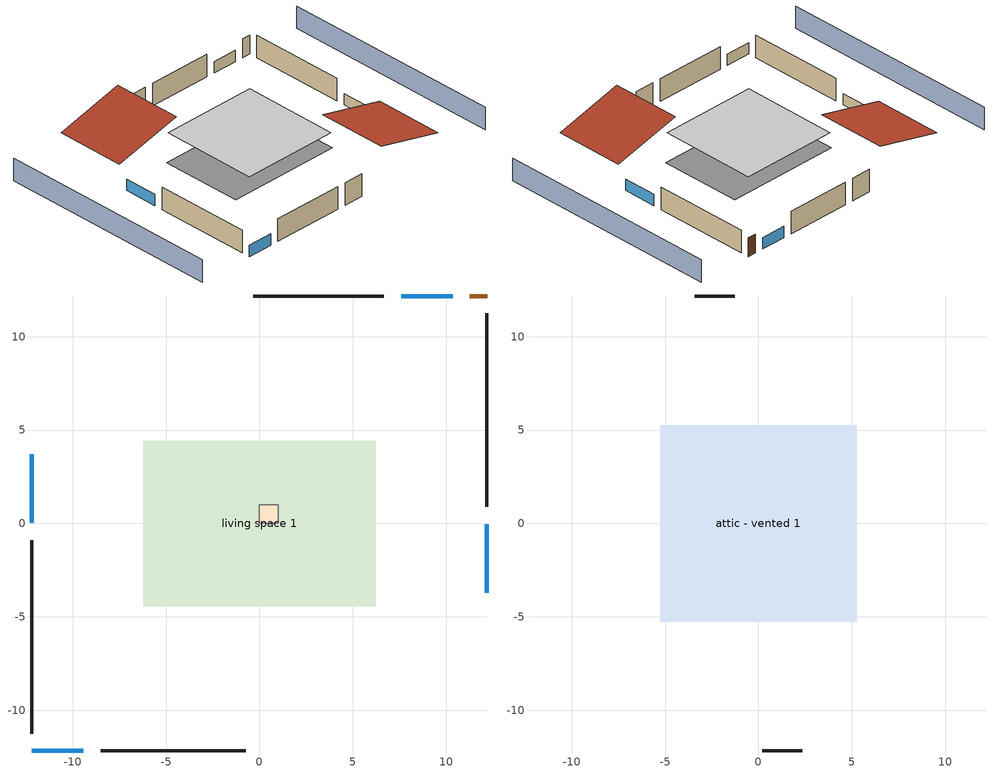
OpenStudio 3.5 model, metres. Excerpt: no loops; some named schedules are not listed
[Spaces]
furnace airloop ret air space
 floor adiabatic (AdiabaticConst): 0,0 0,1 1,1 1,0 z0
 wall adiabatic (AdiabaticConst): 0,0 1,0 1,1 0,1 0,0 z0:1
 ceiling adiabatic (AdiabaticConst): 1,0 1,1 0,1 0,0 z1
living space 1
 floor foundation (Slab1 construction): -6.24,-4.43 -6.24,4.43 6.24,4.43 6.24,-4.43 z0
 wall outside (AdiabaticWallConstruction 1): 12.18,12.18 11.26,12.18 z0:2.03
 wall outside (AdiabaticWallConstruction): -12.18,-12.18 -9.43,-12.18 / -12.18,3.7 -12.18,0.04 / 10.34,12.18 7.59,12.18 / 12.18,-3.7 12.18,-0.04 z0:1.22
 wall outside (Wall4 construction): -8.51,-12.18 -0.73,-12.18 z0:2.44
 wall outside (Wall3 construction): -12.18,-0.89 -12.18,-11.25 z0:2.44
 wall outside (Wall2 construction): 6.66,12.18 -0.35,12.18 z0:2.44
 wall outside (Wall1 construction): 12.18,0.89 12.18,11.25 z0:2.44
 window (WindowConstruction 3): -12.18,-12.18 -9.43,-12.18 z0:1.22
 window (WindowConstruction 2): -12.18,3.7 -12.18,0.04 z0:1.22
 window (WindowConstruction 1): 10.34,12.18 7.59,12.18 z0:1.22
 window (WindowConstruction): 12.18,-3.7 12.18,-0.04 z0:1.22
 door (Door): 12.18,12.18 11.26,12.18 z0:2.03
attic - vented 1
 floor to living space 1 (Floor1 construction Reversed): -5.26,-5.26 -5.26,5.26 5.26,5.26 5.26,-5.26 z2.44
 wall outside (Wall8 construction): 0.2,-12.18 2.34,-12.18 z0:2.44
 wall outside (Wall7 construction): -1.28,12.18 -3.42,12.18 z0:2.44
 roof outside (Roof3 construction): 12.18,-4.63,2.44 4.86,-4.63,4.27 4.86,-12.18,4.27 12.18,-12.18,2.44
 roof outside (Roof1 construction): -12.18,4.63,2.44 -4.86,4.63,4.27 -4.86,12.18,4.27 -12.18,12.18,2.44
shading: -18.27,12.18 -18.27,-12.18 / 18.27,-12.18 18.27,12.18 z0:2.44; -12.18,-12.18 -9.43,-12.18 / -12.18,3.7 -12.18,0.04 / 10.34,12.18 7.59,12.18 / 12.18,-3.7 12.18,-0.04 z0:1.22
[Building]
Building 18: Nominal Floor to Floor Height {m}=8; Standards Number of Stories=1; Standards Number of Above Ground Stories=1; Standards Building Type=Residential; Standards Number of Living Units=1
[Site:WaterMainsTemperature]
Calculation Method=Schedule; Temperature Schedule=mains temperature schedule
[Site:GroundTemperature:Deep]
9.76078, 9.76078, 9.76078, 9.76078, 9.76078, 9.76078, 9.76078, 9.76078, 9.76078, 9.76078, 9.76078, 9.76078
[Site:GroundTemperature:Shallow]
5.66255, 3.918, 3.77829, 4.60617, 7.92964, 11.2376, 14.1055, 15.9222, 16.0765, 14.5989, 11.8042, 8.59771
[Site]
Denver Centennial  Golden   Nr_CO_USA: Latitude {deg}=39.74; Longitude {deg}=-105.18; Time Zone {hr}=-7; Elevation {m}=1829; Terrain=Suburbs
[Construction]
AdiabaticConst: Adiabatic
furniture construction living space 1: furniture material living space 1
PartitionWallConstruction: gypsum board, wall stud and cavity 3, gypsum board
AdiabaticWallConstruction 1: wood siding 1, wall rigid ins, wall stud and cavity 2, gypsum board
Door: door material
AdiabaticWallConstruction: wood siding, wall rigid ins, wall stud and cavity 2, gypsum board
WindowConstruction 3; WindowConstruction 2; WindowConstruction 1; WindowConstruction: WindowMaterial
Slab1 construction: concrete 4.0 in., floor covering
Floor1 construction Reversed: gypsum board, ceiling stud and cavity, ceiling loosefill ins
Wall8 construction; Wall7 construction: vinyl siding, osb sheathing 0.5 in. 1, wall stud and cavity 1
Wall4 construction; Wall3 construction; Wall2 construction; Wall1 construction: vinyl siding, osb sheathing 0.5 in. 1, wall stud and cavity, gypsum board
Roof3 construction; Roof1 construction: asphalt or fiberglass shingles, roof rigid ins, osb sheathing 0.5 in.
[Material:NoMass]
Adiabatic: Roughness=Rough; Thermal Resistance {m2-K/W}=176.1
[Material] Roughness=Rough
Name | Thickness {m} | Conductivity {W/m-K} | Density {kg/m3} | Specific Heat {J/kg-K} | Thermal Absorptance | Solar Absorptance | Visible Absorptance
furniture material living space 1 | 0.1524 | 0.115458 | 640.8 | 1214.23 | 0.9 | 0.6 | 0.6
wall stud and cavity 3 | 0.0889 | 0.391764 | 83.0341 | 1211.67 | 0.9 | 0.7 | 0.7
wood siding 1; wood siding | 0.0254 | 0.102417 | 544.68 | 1172.36
door material | 0.04445 | 0.20984 | 512.64 | 1214.23 | 0.9 | 0.7 | 0.7
wall stud and cavity 2 | 0.0889 | 0.380278 | 52.3479 | 1209.89 | 0.9 | 0.7 | 0.7
wall rigid ins | 0.512978 | 0.029427 | 32.04 | 1214.23 | 0.9 | 0.7 | 0.7
floor covering | 0.0127 | 0.0433444 | 54.468 | 1339.84 | 0.9 | 0.9 | 0.9
concrete 4.0 in. | 0.1016 | 1.803125 | 2242.8 | 837.4 | 0.9 | 0.7 | 0.7
ceiling stud and cavity | 0.1397 | 0.547142 | 65.682 | 1177.47 | 0.9 | 0.7 | 0.7
ceiling loosefill ins | 0.169333 | 0.0480833 | 16.02 | 1046.75 | 0.9 | 0.7 | 0.7
wall stud and cavity 1 | 0.1397 | 1.53317 | 139.0536 | 1170.24 | 0.9 | 0.6 | 0.6
gypsum board | 0.0127 | 0.160291 | 801 | 837.4 | 0.9 | 0.6 | 0.6
wall stud and cavity | 0.1397 | 0.0946239 | 139.0536 | 1170.24 | 0.9 | 0.7 | 0.7
osb sheathing 0.5 in. 1 | 0.0127 | 0.115458 | 512.64 | 1214.23 | 0.9 | 0.7 | 0.7
vinyl siding | 0.009525 | 0.089435 | 177.822 | 1046.75 | 0.9 | 0.75 | 0.75
osb sheathing 0.5 in. | 0.0127 | 0.115458 | 512.64 | 1214.23 | 0.9 | 0.6 | 0.6
roof rigid ins | 0.00226973 | 0.029427 | 32.04 | 1214.23 | 0.9 | 0.7 | 0.7
asphalt or fiberglass shingles | 0.00635 | 0.162714 | 1121.4 | 1465.45 | 0.91 | 0.85 | 0.85
[WindowMaterial:SimpleGlazingSystem]
WindowMaterial: U-Factor {W/m2-K}=4.31528; Solar Heat Gain Coefficient=0.67
[SpaceType]
Name | Standards Building Type | Standards Space Type
Space Type 3 | Single-Family Detached | living space 1
Space Type 2 |  | attic - vented 1
Space Type 1 |  | furnace airloop ret air space
[EnergyManagementSystem:ProgramCallingManager]
total_loads_program calling manager: EndOfZoneTimestepAfterZoneReporting; total_loads_program
unmet_hours_program calling manager: EndOfZoneTimestepBeforeZoneReporting; unmet_hours_program
infil_program calling manager: BeginZoneTimestepAfterInitHeatBalance; infil_program
natural_vent_program calling manager: BeginZoneTimestepAfterInitHeatBalance; natural_vent_program
furnace_airloop_0_duct_program calling manager: EndOfSystemTimestepAfterHVACReporting; furnace_airloop_0_duct_program
water heater EC_adj ProgramManager: EndOfSystemTimestepBeforeHVACReporting; water_heater_EC_adj
furnace supply fan disaggregate program calling manager: EndOfSystemTimestepBeforeHVACReporting; furnace_supply_fan_disaggregate_program
fixedwindow_view_factor_to_ground_program calling manager: BeginZoneTimestepAfterInitHeatBalance; fixedwindow_view_factor_to_ground_program
Emissions Calc Prgm: EndOfSystemTimestepBeforeHVACReporting; Emissions_Calc_Prgm
[EnergyManagementSystem:Program]
total_loads_program: Set loads_htg_tot = 0; Set loads_clg_tot = 0; If htg_load_liv > 0; Set loads_htg_tot = htg_load_tot - clg_load_tot; ElseIf clg_load_liv > 0; Set loads_clg_tot = clg_load_tot - htg_load_tot; EndIf
unmet_hours_program: Set htg_unmet_hours = 0; Set clg_unmet_hours = 0; If (DayOfYear >= 1) && (DayOfYear <= 365); Set htg_unmet_hours = htg_unmet_hours + zone_htg_unmet_s; EndIf
infil_program: Set p_m = 0.14; Set p_s = 0.22; Set s_m = 270; Set s_s = 370; Set z_m = 9.99744; Set z_s = 2.4384; Set f_t = (((s_m/z_m)^p_m)*((z_s/s_s)^p_s)); Set Tdiff = airflow_tin_s-airflow_tt_s; Set dT = @Abs Tdiff; Set c = 0.071; Set Cs = 0.0575; Set Cw = 0.1308; Set n = 0.65; Set sft = (f_t*0.7000000000000001); Set temp1 = ((c*Cw)*((sft*site_vw_s)^(2*n)))^2; Set Qinf = (((c*Cs*(dT^n))^2)+temp1)^0.5; Set Qinf = (@Max Qinf 0); Set mech_vent_house_fan_sensible_load_equip_act = 0.0; Set mech_vent_house_fan_latent_load_equip_act = 0.0; Set OASupInPb = out_pb_s; Set OASupInTemp = airflow_tt_s; Set OASupInW = out_wt_s; Set OASupRho = (@RhoAirFnPbTdbW OASupInPb OASupInTemp OASupInW); Set OASupCp = (@CpAirFnW OASupInW); Set OASupInEnth = (@HFnTdbW OASupInTemp OASupInW); Set ZoneTemp = airflow_tin_s; Set ZoneW = airflow_win_s; Set ZoneCp = (@CpAirFnW ZoneW); Set ZoneAirEnth = (@HFnTdbW ZoneTemp ZoneW); Set mech_vent_house_fan_cfis_act = 0.0; Set QWHV_cfis_sup = 0.0; Set QWHV_cfis_suppl_sup = 0.0; Set QWHV_cfis_suppl_exh = 0.0; Set Qrange = 0; Set Qbath = 0; Set Qdryer = 0; Set Qdryer = Qdryer + 0.00383 * clothes_dryer_exhaust_0_sch_s; Set QWHV_sup = 0.0; Set QWHV_exh = 0.0; Set Qexhaust = Qrange + Qbath + Qdryer + QWHV_exh + QWHV_cfis_suppl_exh; Set Qsupply = QWHV_sup + QWHV_cfis_sup + QWHV_cfis_suppl_sup; Set Qfan = (@Max Qexhaust Qsupply); If Qfan > 0; Set Qavg = ((Qexhaust + Qsupply) / 2.0); If ((@Abs (Qexhaust - Qavg)) / Qavg) <= 0.1; Set phi = 1; Else; Set phi = (Qinf / (Qinf + Qfan)); EndIf; Set Qinf_adj = phi * Qinf; Else; Set Qinf_adj = Qinf; EndIf; Set infil_flow_act = Qinf_adj; Set Qload = Qfan; Set Effectiveness_Sens = 0.0; Set Effectiveness_Lat = 0.0; Set Fan_MFR = Qload * OASupRho; Set ZoneInEnth = OASupInEnth; Set ZoneInTemp = OASupInTemp; Set FanTotalToLv = Fan_MFR * (ZoneInEnth - ZoneAirEnth); Set FanSensToLv = Fan_MFR * ZoneCp * (ZoneInTemp - ZoneTemp); Set FanLatToLv = FanTotalToLv - FanSensToLv; Set mech_vent_house_fan_sensible_load_equip_act = mech_vent_house_fan_sensible_load_equip_act + FanSensToLv; Set mech_vent_house_fan_latent_load_equip_act = mech_vent_house_fan_latent_load_equip_act + FanLatToLv
natural_vent_program: Set Tin = airflow_tin_s; Set Tout = airflow_tt_s; Set Wout = out_wt_s; Set Pbar = out_pb_s; Set Phiout = (@RhFnTdbWPb Tout Wout Pbar); Set MaxHR = 0.0115; Set MaxRH = 0.7; Set Tnvsp = (htg_sp_s + clg_sp_s) / 2; Set NVavail = natural_vent_avail_s; Set ClgSsnAvail = cool_season; Set natural_vent_flow_act = 0; Set whole_house_fan_flow_act = 0; Set whole_house_fan_mix_act = 0; Set whole_house_fan_act = 0; If (Wout < MaxHR) && (Phiout < MaxRH) && (Tin > Tout) && (Tin > Tnvsp) && (ClgSsnAvail > 0); Set WHF_Flow = 0; Set Adj = (Tin-Tnvsp)/(Tin-Tout); Set Adj = (@Min Adj 1); Set Adj = (@Max Adj 0); If (WHF_Flow > 0); Set whole_house_fan_flow_act = WHF_Flow*Adj; Set whole_house_fan_mix_act = WHF_Flow*Adj; Set WHF_W = 0; Set whole_house_fan_act = WHF_W*Adj; ElseIf (NVavail > 0); Set NVArea = 6274.29970944; Set Cs = 8.963020389461627e-05; Set Cw = 6.158219665777789e-05; Set Tdiff = Tin-Tout; Set dT = (@Abs Tdiff); Set Vwind = site_vw_s; Set SGNV = NVArea*Adj*((((Cs*dT)+(Cw*(Vwind^2)))^0.5)/1000); Set MaxNV = 1.4976465530880003; Set natural_vent_flow_act = (@Min SGNV MaxNV); EndIf; EndIf
furnace_airloop_0_duct_program: Set furnace_airloop_AH_MFR = furnace_airloop_AH_MFR_s; Set furnace_airloop_Fan_RTF = 0; Set furnace_airloop_Fan_RTF = furnace_airloop_Fan_RTF + furnace_airloop_Fan_RTF_s; Set furnace_airloop_AH_VFR = furnace_airloop_AH_VFR_s; Set furnace_airloop_AH_Tout = furnace_airloop_AH_Tout_s; Set furnace_airloop_AH_Wout = furnace_airloop_AH_Wout_s; Set furnace_airloop_RA_T = furnace_airloop_RA_T_s; Set furnace_airloop_Ra_W = furnace_airloop_Ra_W_s; Set furnace_airloop_0_DZ_T = furnace_airloop_0_DZ_T_s; Set furnace_airloop_0_DZ_W = furnace_airloop_0_DZ_W_s; Run furnace_airloop_0_duct_subroutine; Set furnace_airloop_0_SupSensLkToLv_equip_act = furnace_airloop_0_SupSensLkToLv; Set furnace_airloop_0_SupLatLkToLv_equip_act = furnace_airloop_0_SupLatLkToLv; Set furnace_airloop_0_SupCondToLv_equip_act = furnace_airloop_0_SupCondToLv; Set furnace_airloop_0_RetSensLkToRP_equip_act = furnace_airloop_0_RetSensLkToRP; Set furnace_airloop_0_RetLatLkToRP_equip_act = furnace_airloop_0_RetLatLkToRP; Set furnace_airloop_0_RetCondToRP_equip_act = furnace_airloop_0_RetCondToRP; Set furnace_airloop_0_RetCondToDZ_equip_act = furnace_airloop_0_RetCondToDZ; Set furnace_airloop_0_SupCondToDZ_equip_act = furnace_airloop_0_SupCondToDZ; Set furnace_airloop_0_SupSensLkToDZ_equip_act = furnace_airloop_0_SupSensLkToDZ; Set furnace_airloop_0_SupLatLkToDZ_equip_act = furnace_airloop_0_SupLatLkToDZ; Set furnace_airloop_0_ZoneMixDZToLv_mix_act = furnace_airloop_0_ZoneMixDZToLv; Set furnace_airloop_0_ZoneMixLvToDZ_mix_act = furnace_airloop_0_ZoneMixLvToDZ
water_heater_EC_adj: Set dhw_e_cons = water_heater_energy + water_heater_on_cycle_parasitic + water_heater_off_cycle_parasitic; Set water_heater_ec_adj_act = 0.0 * dhw_e_cons; Set ec_adj_energy = water_heater_ec_adj_act * 3600 * SystemTimeStep
furnace_supply_fan_disaggregate_program: Set furnace_supply_fan_primary_htg = 0; If furnace_htg_coil_s > 0; Set furnace_supply_fan_primary_htg = furnace_supply_fan_s; EndIf
fixedwindow_view_factor_to_ground_program: Set fixedwindow0_actuator = 0.5*fixedwindow_shading_coefficient; Set fixedwindow1_actuator = 0.5*fixedwindow_shading_coefficient; Set fixedwindow2_actuator = 0.5*fixedwindow_shading_coefficient; Set fixedwindow3_actuator = 0.5*fixedwindow_shading_coefficient
Emissions_Calc_Prgm: SET fut_hr_val = Fut_Sen; SET his_hr_val = His_Sen; SET fut_yr_val = 444; SET his_yr_val = 1314; SET elec = Ele_Sen; SET conv = 1000000 * 60 * 60; SET conv_kg_mt = 0.001; SET fut_hr = (fut_hr_val * elec / conv) * conv_kg_mt; SET his_hr = (his_hr_val * elec / conv) * conv_kg_mt; SET fut_yr = (fut_yr_val * elec / conv) * conv_kg_mt; SET his_yr = (his_yr_val * elec / conv) * conv_kg_mt; SET fut_hr_intensity = fut_hr * 1000 / 2380.019807692799; SET his_hr_intensity = his_hr * 1000 / 2380.019807692799; SET fut_yr_intensity = fut_yr * 1000 / 2380.019807692799; SET his_yr_intensity = his_yr * 1000 / 2380.019807692799
[EnergyManagementSystem:Sensor]
Name | Output Variable or Output Meter | Output Variable or Output Meter Index Key
clg_load_tot | Cooling:EnergyTransfer
htg_load_tot | Heating:EnergyTransfer
clg_load_liv | Cooling:EnergyTransfer:Zone:LIVING SPACE
htg_load_liv | Heating:EnergyTransfer:Zone:LIVING SPACE
clothes_dryer_exhaust_0_sch_s | Schedule Value | clothes dryer 1
clg_sp_s | Schedule Value | cooling setpoint
htg_sp_s | Schedule Value | heating setpoint
natural_vent_avail_s | Schedule Value | natural vent avail schedule
furnace_airloop_0_DZ_W_s | Zone Mean Air Humidity Ratio | attic - vented
furnace_airloop_0_DZ_T_s | Zone Air Temperature | attic - vented
furnace_airloop_Ra_W_s | System Node Humidity Ratio | Node 8
furnace_airloop_RA_T_s | System Node Temperature | Node 8
furnace_airloop_AH_Wout_s | System Node Humidity Ratio | Node 5
furnace_airloop_AH_Tout_s | System Node Temperature | Node 5
furnace_airloop_AH_VFR_s | System Node Current Density Volume Flow Rate | Node 5
furnace_airloop_AH_MFR_s | System Node Mass Flow Rate | Node 5
site_vw_s | Site Wind Speed
out_wt_s | Site Outdoor Air Humidity Ratio
out_pb_s | Site Outdoor Air Barometric Pressure
fixedwindow_shading_coefficient | Schedule Value | trans schedule winter=0.7 summer=0.7
cool_season | Schedule Value | cooling season schedule
Fut_Sen | Schedule Value | RMPAc 2030 Future Hourly Emissions Sch
His_Sen | Schedule Value | Rocky Mountains 2019 Historical Hourly Emissions Sch
Ele_Sen | Facility Total Purchased Electricity Energy | Whole Building
[EnergyManagementSystem:Actuator]
Name | Actuated Component | Actuated Component Type | Actuated Component Control Type
mech_vent_house_fan_latent_load_equip_act | mech vent house fan latent load equip | OtherEquipment | Power Level
mech_vent_house_fan_sensible_load_equip_act | mech vent house fan sensible load equip | OtherEquipment | Power Level
infil_flow_act | infil flow | Zone Infiltration | Air Exchange Flow Rate
[OtherEquipment]
Name | Other Equipment Definition | Space or SpaceType | Schedule | Fuel Type
mech vent house fan latent load equip | mech vent house fan latent load equip | living space 1 | Always On Discrete | None
mech vent house fan sensible load equip | mech vent house fan sensible load equip | living space 1 | Always On Discrete | None
furnace_airloop_0_SupLatLkToDZ equip | furnace_airloop_0_SupLatLkToDZ equip | attic - vented 1 | Always On Discrete | None
furnace_airloop_0_SupSensLkToDZ equip | furnace_airloop_0_SupSensLkToDZ equip | attic - vented 1 | Always On Discrete | None
furnace_airloop_0_RetCondToDZ equip | furnace_airloop_0_RetCondToDZ equip | attic - vented 1 | Always On Discrete | None
furnace_airloop_0_SupCondToDZ equip | furnace_airloop_0_SupCondToDZ equip | attic - vented 1 | Always On Discrete | None
furnace_airloop_0_RetLatLkToRP equip | furnace_airloop_0_RetLatLkToRP equip | furnace airloop ret air space | Always On Discrete | None
furnace_airloop_0_RetSensLkToRP equip | furnace_airloop_0_RetSensLkToRP equip | furnace airloop ret air space | Always On Discrete | None
furnace_airloop_0_RetCondToRP equip | furnace_airloop_0_RetCondToRP equip | furnace airloop ret air space | Always On Discrete | None
furnace_airloop_0_SupCondToLv equip | furnace_airloop_0_SupCondToLv equip | living space 1 | Always On Discrete | None
furnace_airloop_0_SupLatLkToLv equip | furnace_airloop_0_SupLatLkToLv equip | living space 1 | Always On Discrete | None
furnace_airloop_0_SupSensLkToLv equip | furnace_airloop_0_SupSensLkToLv equip | living space 1 | Always On Discrete | None
water latent | water latent | living space 1 | dhw fixtures | None
water sensible | water sensible | living space 1 | dhw fixtures | None
cooking range 1 | cooking range 2 | living space 1 | cooking range | NaturalGas
water heater EC adjustment | water heater EC adjustment | living space 1 | Always On Discrete | NaturalGas
[OtherEquipment:Definition] Design Level Calculation Method=EquipmentLevel
Name | Design Level {W} | Fraction Latent | Fraction Radiant | Fraction Lost
mech vent house fan latent load equip; furnace_airloop_0_SupLatLkToDZ equip; furnace_airloop_0_RetLatLkToRP equip; furnace_airloop_0_SupLatLkToLv equip | 0 | 1 | 0 | 0
mech vent house fan sensible load equip; furnace_airloop_0_SupSensLkToDZ equip; furnace_airloop_0_RetCondToDZ equip; furnace_airloop_0_SupCondToDZ equip; furnace_airloop_0_RetSensLkToRP equip; furnace_airloop_0_RetCondToRP equip; furnace_airloop_0_SupCondToLv equip; furnace_airloop_0_SupSensLkToLv equip | 0 | 0 | 0 | 0
water latent | 86.0241 | 1 | 0 | 0
water sensible | -84.7804 | 0 | 0.6 | 0
cooking range 2 | 404.337 | 0.161847 | 0.382892 | 0.2
water heater EC adjustment | 0.01 | 0 | 0 | 1
[SpaceInfiltration:DesignFlowRate] Space or SpaceType=living space 1; Schedule=Always On Discrete; Design Flow Rate Calculation Method=Flow/Space; Design Flow Rate {m3/s}=0
infil flow; whole house fan flow; natural vent flow
[ElectricEquipment] Space or SpaceType=living space 1
Name | Electric Equipment Definition | Schedule
mech vent house fan cfis | mech vent house fan cfis | Always On Discrete
mech vent house fan | mech vent house fan | Always On Discrete
whole house fan | whole house fan | Always On Discrete
misc tv | misc tv | misc tv schedule
misc plug loads | misc plug loads | misc plug loads schedule
cooking range | cooking range | cooking range
fridge | fridge | fridge
dishwasher | dishwasher | dishwasher
clothes dryer | clothes dryer | clothes dryer
clothes washer | clothes washer | clothes washer
[ElectricEquipment:Definition] Design Level Calculation Method=EquipmentLevel
Name | Design Level {W} | Fraction Latent | Fraction Radiant | Fraction Lost
mech vent house fan cfis | 0 | 0 | 0 | 0
mech vent house fan; whole house fan | 0 | 0 | 0 | 1
misc tv | 113.268 | 0 | 0.6 | 0
misc plug loads | 197.836 | 0.045 | 0.513 | 0.1
cooking range | 13.7965 | 0.161847 | 0.382892 | 0.2
fridge | 65.0889 | 0 | 0.6 | 0
dishwasher | 31.1823 | 0.3 | 0.18 | 0.4
clothes dryer | 126.278 | 0.015 | 0.081 | 0.85
clothes washer | 9.88015 | 0.03 | 0.162 | 0.7
[SpaceInfiltration:EffectiveLeakageArea]
infil|attic - vented 1: Space or SpaceType=attic - vented 1; Schedule=Always On Discrete; Effective Air Leakage Area {cm2}=3681.47; Stack Coefficient=0.000296686; Wind Coefficient=3.23371e-05
[ZoneMixing] Schedule=Always On Continuous; Design Flow Rate Calculation Method=Flow/Zone; Design Flow Rate {m3/s}=0
Name | Zone or Space | Source Zone or Space
whole house fan mix; furnace_airloop_0_ZoneMixLvToDZ mix | attic - vented | living space
furnace_airloop_0_ZoneMixDZToLv mix | living space | attic - vented
[Space]
Name | Space Type | Thermal Zone
furnace airloop ret air space | Space Type 1 | furnace airloop ret air zone
attic - vented 1 | Space Type 2 | attic - vented
living space 1 | Space Type 3 | living space
[ThermalZone] Use Ideal Air Loads=No
Name | Volume {m3} | Thermostat
furnace airloop ret air zone | 1
attic - vented | 46.9883
living space | 269.576 | living space temperature setpoint
[Exterior:Lights]
exterior lighting: Exterior Lights Definition=exterior lighting; Schedule=exterior lighting schedule
[Exterior:Lights:Definition]
exterior lighting: Design Level {W}=30.4975
[Lights]
interior lighting: Lights Definition=interior lighting; Space or SpaceType=living space 1; Schedule=interior lighting schedule; Fraction Replaceable=1
[Lights:Definition]
interior lighting: Design Level Calculation Method=LightingLevel; Lighting Level {W}=463.914; Fraction Radiant=0.6; Fraction Visible=0.2; Return Air Fraction=0
[WaterUse:Equipment:Definition]
Name | Peak Flow Rate {m3/s} | Target Temperature Schedule
dishwasher | 3.5038e-07
clothes washer | 2.36558e-07
dhw fixtures | 5.52832e-06 | mixed water temperature schedule
[People]
occupants: People Definition=occupants; Space or SpaceType=living space 1; Number of People Schedule=occupants schedule; Activity Level Schedule=occupants activity schedule; Multiplier=1
[People:Definition]
occupants: Number of People Calculation Method=People; Number of People {people}=3; Fraction Radiant=0.314171; Sensible Heat Fraction=0.56303; Carbon Dioxide Generation Rate {m3/s-W}=0; Enable ASHRAE 55 Comfort Warnings=No; Mean Radiant Temperature Calculation Type=ZoneAveraged
[InternalMass] Space or SpaceType=living space 1; Multiplier=1
Name | Internal Mass Definition
furniture mass living space 1 | furniture mass living space 1
partition wall mass | partition wall mass
[InternalMass:Definition] Design Level Calculation Method=SurfaceArea
Name | Construction | Surface Area {m2}
furniture mass living space 1 | furniture construction living space 1 | 44.2218
partition wall mass | PartitionWallConstruction | 110.555
[SurfaceProperty:ExposedFoundationPerimeter]
Slab1: Exposed Perimeter Calculation Method=TotalExposedPerimeter; Total Exposed Perimeter {m}=42.672
[Foundation:Kiva:Settings]
Soil Conductivity {W/m-K}=1.731; Soil Density {kg/m3}=1842.3; Soil Specific Heat {J/kg-K}=418.7; Ground Solar Absorptivity=0.9; Ground Thermal Absorptivity=0.9; Ground Surface Roughness {m}=0.03; Far-Field Width {m}=40; Deep-Ground Boundary Condition=ZeroFlux; Deep-Ground Depth {m}=40; Minimum Cell Dimension {m}=0.2; Maximum Cell Growth Coefficient=3; Simulation Timestep=Timestep
[Foundation:Kiva]
Foundation Kiva 1: Initial Indoor Air Temperature {C}=21.6667; Wall Height Above Grade {m}=0.1016; Wall Depth Below Slab {m}=0.2032
[ThermostatSetpoint:DualSetpoint]
living space temperature setpoint: Heating Setpoint Temperature Schedule=heating setpoint; Cooling Setpoint Temperature Schedule=cooling setpoint
